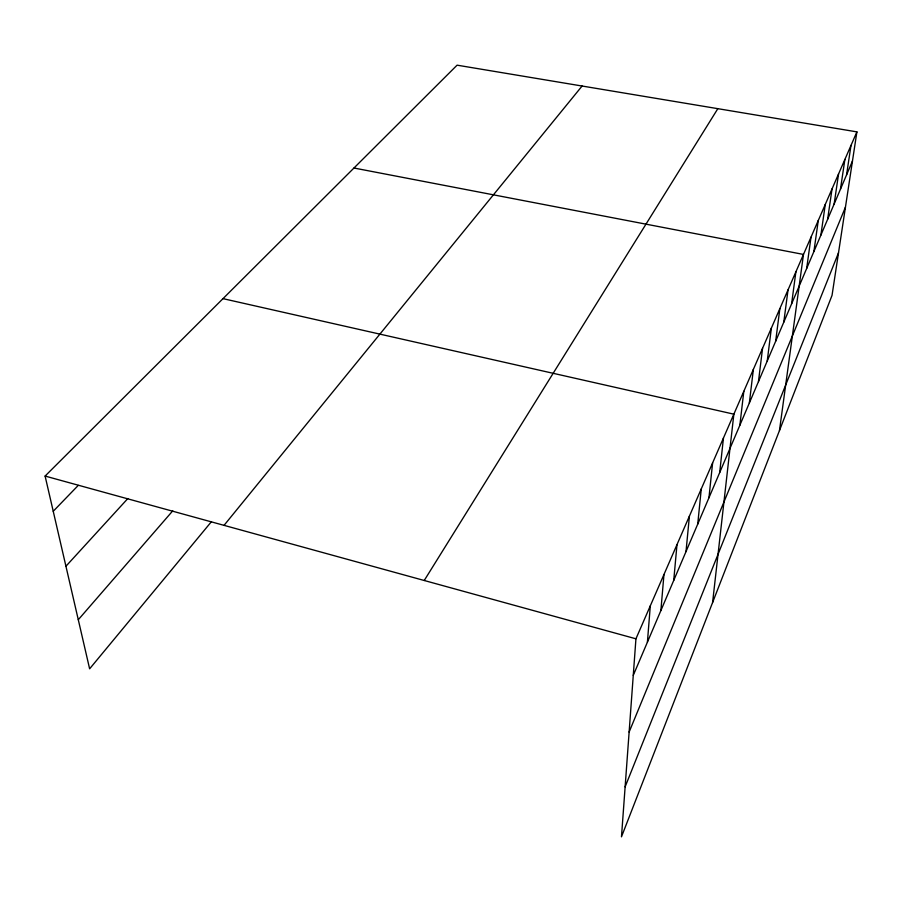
<?xml version="1.0" encoding="UTF-8"?>
<svg xmlns="http://www.w3.org/2000/svg" width="902" height="902" viewBox="0 0 902 902"><rect width="100%" height="100%" fill="white"/><g stroke="black" fill="none" stroke-linecap="round" stroke-linejoin="round"><path stroke-width="1.35" d="M856.9 131.872L635.933 638.808L621.478 836.831L832.039 295.36L856.9 131.872L457.088 65.169L45.1 476.064L89.625 668.822L211.474 521.627M647.411 642.168L650.297 605.862M660.884 610.553L663.962 574.506M673.738 580.403L676.985 544.628M686.005 551.618L689.41 516.124M697.731 524.107L701.271 488.918M708.949 497.78L712.614 462.906M719.683 472.58L723.46 438.011M712.591 602.536L733.856 414.165L222.997 298.641M739.865 425.237L743.812 391.31M749.348 402.991L753.373 369.38M758.458 381.602L762.551 348.319M767.23 361.037L771.379 328.08M775.664 341.249L779.858 308.619M783.782 322.183L788.032 289.88M791.606 303.816L795.891 271.829M779.475 430.525L803.479 254.432L353.967 168.02M806.67 268.492L811.011 237.158M813.897 251.511L818.272 220.494M820.888 235.118L825.274 204.427M827.63 219.287L832.039 188.913M834.158 203.987L838.567 173.928M840.461 189.195L844.881 159.44M846.561 174.887L850.992 145.425M625.12 786.871L838.51 252.808M629.122 732.086L845.445 207.167M633.26 675.361L852.469 161.03M424.222 580.493L717.834 108.68M224.034 525.359L582.094 86.028M78.282 619.73L172.756 510.836M65.936 566.242L127.859 498.513M53.229 511.276L78.26 485.389M45.1 476.064L635.933 638.808"/></g></svg>
